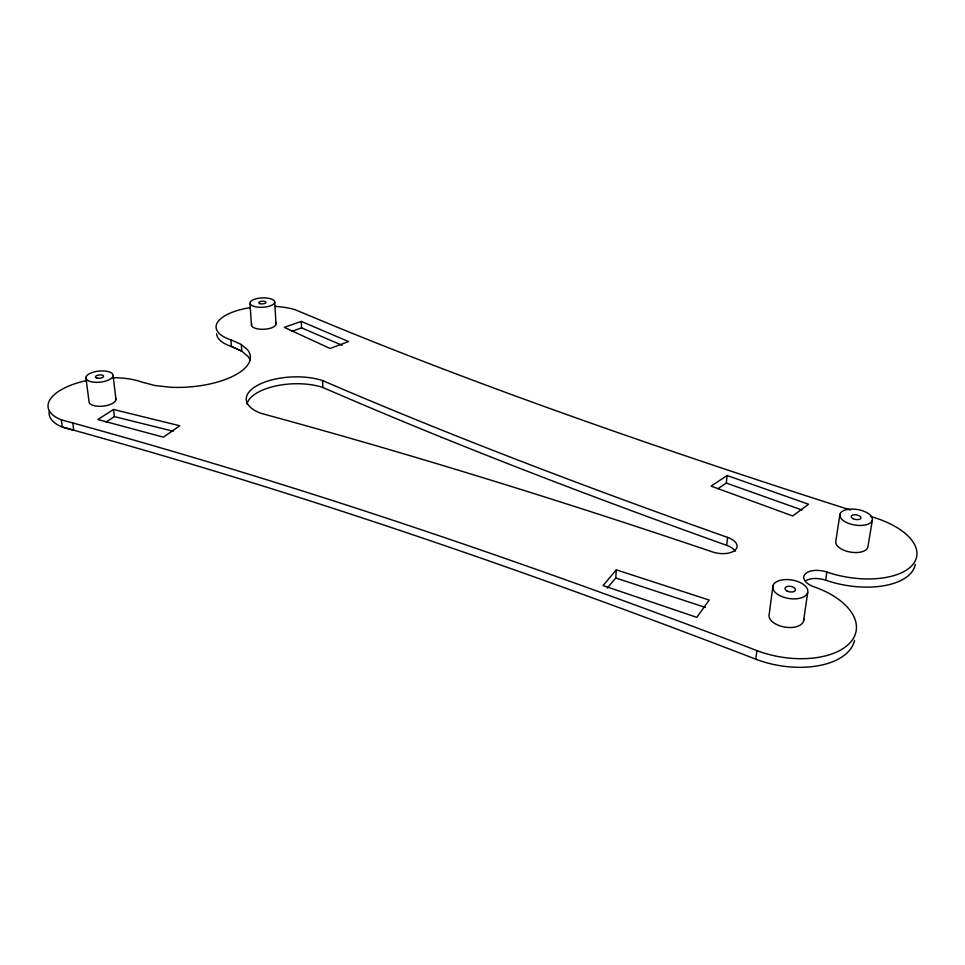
<?xml version="1.0" encoding="UTF-8"?>
<svg xmlns="http://www.w3.org/2000/svg" width="965" height="965" viewBox="0 0 965 965"><rect width="100%" height="100%" fill="white"/><g stroke="black" fill="none" stroke-linecap="round" stroke-linejoin="round"><path stroke-width="1.45" d="M607.262 588.155L615.742 577.987L616.297 569.845L709.203 600.061L696.814 617.347L603.065 585.574L616.297 569.845M717.707 488.809L726.307 483.067L727.127 475.528L808.549 504.237L792.711 515.961L711.109 486.119L727.127 475.528M735.246 551.16A17.056 8.854 6.9 0 0 726.681 545.334L727.562 537.396C591.111 489.026 455.589 437.808 322.575 380.584A46.332 20.253 -2.8 0 0 257.812 385.18A46.332 20.253 -2.8 0 0 261.334 413.418C413.129 454.708 563.403 501.474 712.411 551.896A17.117 8.794 6.9 0 0 735.318 549.954A17.117 8.794 6.9 0 0 727.562 537.396M49.287 411.126A54.173 23.015 -6.2 0 0 62.315 427.049C297.51 491.668 528.277 571.485 755.788 659.179L756.886 650.591C528.615 563.403 297.148 484.044 61.302 419.835A54.305 22.846 -6.1 0 1 87.103 380.451M772.953 585.671L769.238 614.042A17.539 9.553 9.5 0 0 785.872 627.25A17.539 9.553 9.5 0 0 803.628 618.589M803.543 621.098L807.681 592.606A17.744 9.373 9.1 0 0 783.821 579.688A17.744 9.373 9.1 0 0 779.358 595.381A17.744 9.373 9.1 0 0 807.681 592.606M806.161 580.484A16.851 8.794 9.7 0 1 825.666 580.194L826.896 572.052A65.282 32.171 9.6 0 0 912.299 565.14A65.282 32.171 9.6 0 0 875.183 517.879A5868.997 627.31 9 0 1 870.792 516.492M839.948 514.236L835.835 541.124A16.308 8.034 9.5 0 0 849.888 552.004A16.308 8.034 9.5 0 0 867.873 547.131L872.348 520.135A16.477 7.865 9.2 0 0 849.562 509.17A16.477 7.865 9.2 0 0 846.474 522.463A16.477 7.865 9.2 0 0 872.348 520.135M105.993 422.055L114.401 416.615L173.302 431.246M113.532 409.486L97.863 419.51L163.362 437.169L179.779 425.782L113.532 409.486L114.401 416.615M291.72 331.381L301.575 327.859L342.044 345.265M301.249 321.393L284.313 327.376L330.078 348.486L348.558 341.55L301.249 321.393L301.575 327.859M615.742 577.987L705.463 607.431M726.307 483.067L801.879 509.966M726.681 545.334C590.604 496.637 455.468 445.082 322.877 387.496A46.211 20.398 -2.9 0 0 275.616 386A46.211 20.398 -2.9 0 0 246.956 404.118M249.79 307.714A47.538 18.612 -2.8 0 0 230.973 339.873L241.033 344.336L247.667 349.933A63.292 25.765 -4.3 0 1 232.553 376.41A63.292 25.765 -4.3 0 1 170.636 387.255L154.895 385.505L141.578 382.007A54.305 22.846 -6.1 0 0 112.736 377.725M61.302 419.835L62.315 427.049L73.762 430.245L72.773 423.008M85.885 377.46L88.997 401.319A13.57 5.706 -6.1 0 0 103.545 406.084A13.57 5.706 -6.1 0 0 115.667 398.062M113.11 375.711A13.691 5.573 -5.9 0 1 92.145 381.971A13.691 5.573 -5.9 0 1 93.207 372.201A13.691 5.573 -5.9 0 1 113.11 375.711L115.969 399.522M230.973 339.873L231.467 346.495L241.805 351.224L241.322 344.577M249.971 303.263L251.479 325.157M274.711 301.84L276.014 323.685M322.575 380.584L322.877 387.496M915.254 564.344A65.077 32.364 9.7 0 1 825.666 580.194M216.643 333.781A47.418 18.757 -2.9 0 0 231.467 346.495L241.515 350.983L248.138 356.628A63.135 25.959 -4.4 0 1 250.249 360.428M854.544 640.374A69.999 38.491 9.6 0 1 755.788 659.179M826.896 572.052A16.9 8.745 9.5 0 0 805.051 574.091A16.9 8.745 9.5 0 0 813.821 586.72A70.24 38.274 9.5 0 1 850.358 642.437A70.24 38.274 9.5 0 1 756.886 650.591M850.467 510.027A5868.997 627.31 9 0 1 329.765 324.131L295.037 309.681A47.538 18.612 -2.8 0 0 275.146 306.4M275.435 322.479A12.292 4.813 -2.8 0 1 264.301 329.246A12.292 4.813 -2.8 0 1 251.769 323.89M254.06 306.412A12.388 4.692 -2.7 0 0 274.458 303.07A12.388 4.692 -2.7 0 0 258.536 298.281A12.388 4.692 -2.7 0 0 254.06 306.412M259.947 303.649A3.595 1.363 -2.7 0 0 265.87 302.696A3.595 1.363 -2.7 0 0 261.274 301.297A3.595 1.363 -2.7 0 0 259.947 303.649M97.284 378.183A4.101 1.665 -5.9 0 0 103.593 376.326A4.101 1.665 -5.9 0 0 97.646 375.252A4.101 1.665 -5.9 0 0 97.284 378.183M786.945 590.966A5.32 2.811 9.1 0 0 795.462 590.17A5.32 2.811 9.1 0 0 788.345 586.274A5.32 2.811 9.1 0 0 786.945 590.966M853.181 518.736A4.946 2.352 9.2 0 0 860.961 518.06A4.946 2.352 9.2 0 0 854.158 514.755A4.946 2.352 9.2 0 0 853.181 518.736"/></g></svg>
